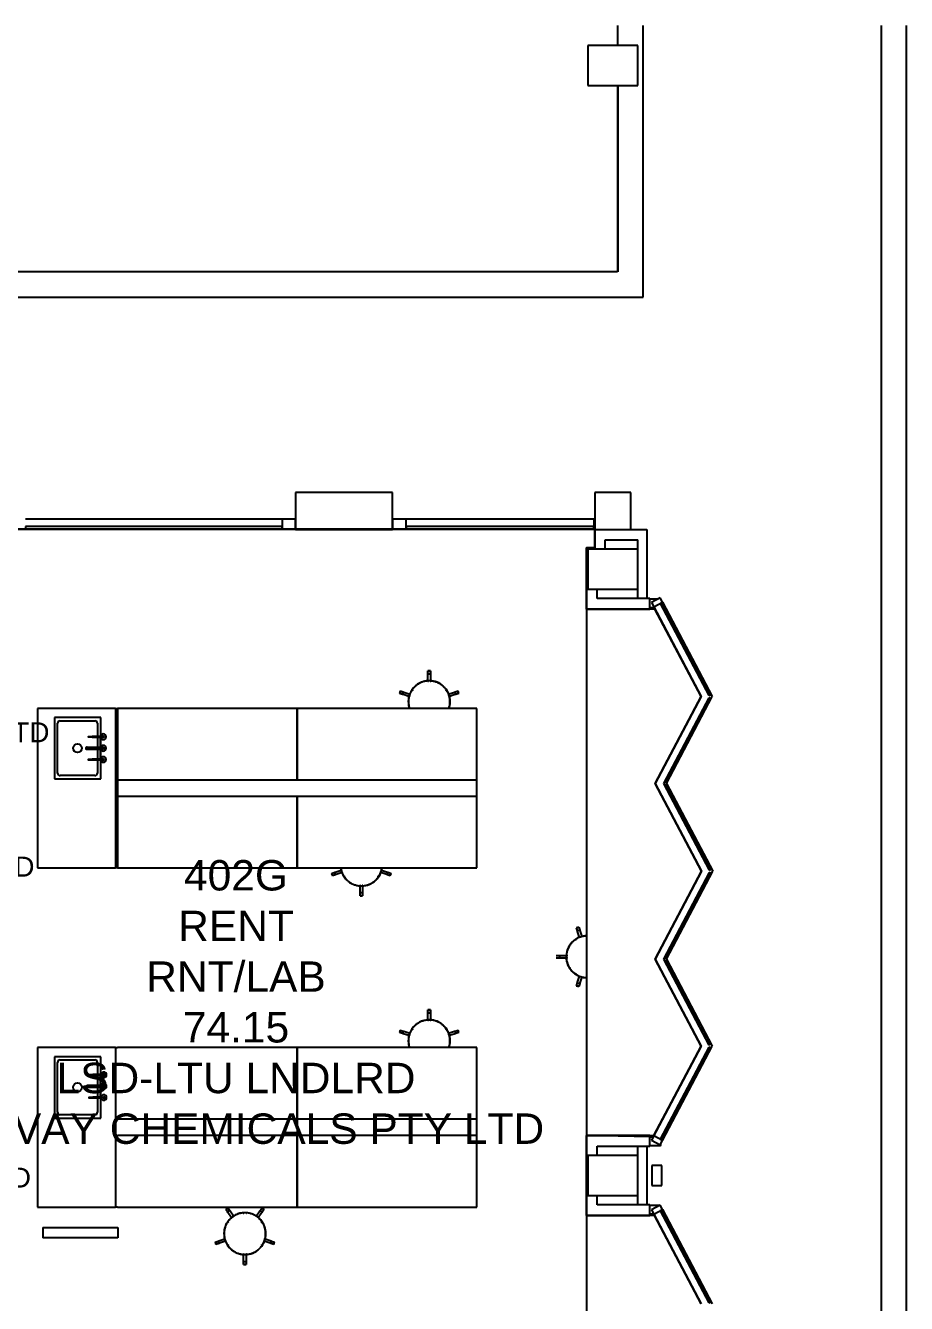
# Model space of a CAD drawing. Extents: x 14785 to 50894, y -3296 to 56414.
# Drawn here: x 41758 to 50584, y 43601 to 56414 of the extents above; entities that cross this region are included whole.
import ezdxf

# ---------------------------------------------------------------- set-up
doc = ezdxf.new("R2010")
doc.units = 0
doc.header["$MEASUREMENT"] = 0
for name, color, linetype in [('A-Column__Concrete', 7, 'CONTINUOUS'), ('A-Furniture', 252, 'CONTINUOUS'), ('A-Wall__Brick', 7, 'CONTINUOUS'), ('A-Wall__Stud', 252, 'CONTINUOUS'), ('A-Window', 7, 'CONTINUOUS'), ('GROS$', 7, 'CONTINUOUS'), ('H-Fixtures__Sink', 252, 'CONTINUOUS'), ('RM$', 7, 'CONTINUOUS'), ('RM$TXT', 4, 'CONTINUOUS'), ('SU$', 12, 'CONTINUOUS')]:
    doc.layers.add(name, color=color, linetype=linetype)
doc.styles.add('Arial', font='arial.ttf')

msp = doc.modelspace()

# ---------------------------------------------------------------- linework, layer by layer
at = {"layer": 'A-Column__Concrete'}
for p, q in [((47392, 56214), (47392, 55814)), ((47892, 56214), (47392, 56214)), ((47892, 55814), (47892, 56214)), ((47392, 55814), (47892, 55814)), ((45436, 51731), (44463, 51731)), ((44463, 51731), (44463, 51361)), ((45436, 51361), (45436, 51731)), ((47823, 51731), (47462, 51731)), ((47462, 51731), (47462, 51361)), ((47823, 51361), (47823, 51731)), ((44463, 51361), (45436, 51361)), ((47462, 51361), (47823, 51361)), ((47392, 51164), (47392, 50764)), ((47892, 51164), (47392, 51164)), ((47892, 50764), (47892, 51164)), ((47392, 50764), (47892, 50764)), ((47392, 45084), (47392, 44684)), ((47892, 45084), (47392, 45084)), ((47892, 44684), (47892, 45084)), ((48132, 44984), (48032, 44984)), ((48032, 44984), (48032, 44784)), ((48132, 44784), (48132, 44984)), ((48032, 44784), (48132, 44784)), ((47392, 44684), (47892, 44684))]:
    msp.add_line(p, q, dxfattribs=at)
at = {"layer": 'A-Furniture'}
for p, q in [((47379, 50564), (47379, 45284)), ((45815, 49944), (45790, 49944)), ((45790, 49911), (45790, 49944)), ((45815, 49944), (45790, 49944)), ((45815, 49939), (45790, 49939)), ((45815, 49912), (45790, 49912)), ((45790, 49906), (45790, 49912)), ((45815, 49912), (45790, 49912)), ((45790, 49843), (45790, 49906)), ((45815, 49944), (45815, 49911)), ((45815, 49912), (45815, 49906)), ((45815, 49906), (45815, 49843)), ((45512, 49742), (45504, 49718)), ((45512, 49742), (45504, 49718)), ((45536, 49708), (45504, 49718)), ((45517, 49741), (45509, 49717)), ((45512, 49742), (45543, 49732)), ((45543, 49732), (45535, 49708)), ((45543, 49732), (45535, 49708)), ((45543, 49732), (45549, 49730)), ((45549, 49730), (45609, 49711)), ((45996, 49711), (46057, 49730)), ((46057, 49730), (46063, 49732)), ((46062, 49732), (46093, 49742)), ((46070, 49708), (46063, 49732)), ((46070, 49708), (46063, 49732)), ((46101, 49718), (46070, 49708)), ((46096, 49717), (46088, 49741)), ((46101, 49718), (46093, 49742)), ((46101, 49718), (46093, 49742)), ((45541, 49706), (45535, 49708)), ((45600, 49687), (45541, 49706)), ((46064, 49706), (46005, 49687)), ((46070, 49708), (46064, 49706)), ((41879, 49568), (41879, 47968)), ((42659, 49568), (41879, 49568)), ((42659, 49568), (42679, 49568)), ((42659, 49568), (42659, 47968)), ((42679, 49568), (42679, 47968)), ((44479, 49568), (42679, 49568)), ((44479, 48848), (44479, 49568)), ((44479, 49568), (44479, 48848)), ((46279, 49568), (44479, 49568)), ((46279, 48848), (46279, 49568)), ((42809, 48848), (42679, 48848)), ((46279, 48848), (42679, 48848)), ((46279, 48848), (46149, 48848)), ((46279, 48688), (46279, 48848)), ((46279, 48688), (46279, 48848)), ((42679, 48688), (42809, 48688)), ((42679, 48688), (46279, 48688)), ((44479, 47968), (44479, 48688)), ((44479, 48688), (44479, 47968)), ((46149, 48688), (46279, 48688)), ((46279, 47968), (46279, 48688)), ((41879, 47968), (42659, 47968)), ((42679, 47968), (42659, 47968)), ((42679, 47968), (44479, 47968)), ((44479, 47968), (46279, 47968)), ((44825, 47913), (44856, 47924)), ((44855, 47923), (44861, 47925)), ((44855, 47923), (44863, 47899)), ((44855, 47923), (44863, 47899)), ((44861, 47925), (44921, 47945)), ((45325, 47945), (45385, 47925)), ((45383, 47899), (45391, 47923)), ((45383, 47899), (45391, 47923)), ((45385, 47925), (45391, 47923)), ((45390, 47924), (45421, 47913)), ((44825, 47913), (44833, 47889)), ((44825, 47913), (44833, 47889)), ((44829, 47915), (44837, 47891)), ((44864, 47899), (44833, 47889)), ((44869, 47901), (44863, 47899)), ((44929, 47921), (44869, 47901)), ((45377, 47901), (45317, 47921)), ((45383, 47899), (45377, 47901)), ((45413, 47889), (45382, 47899)), ((45409, 47891), (45417, 47915)), ((45413, 47889), (45421, 47913)), ((45413, 47889), (45421, 47913)), ((45110, 47726), (45110, 47789)), ((45110, 47720), (45110, 47726)), ((45110, 47720), (45136, 47720)), ((45110, 47720), (45136, 47720)), ((45110, 47688), (45110, 47720)), ((45110, 47692), (45136, 47692)), ((45110, 47688), (45136, 47688)), ((45110, 47688), (45136, 47688)), ((45136, 47789), (45136, 47726)), ((45136, 47726), (45136, 47720)), ((45136, 47720), (45136, 47688)), ((47302, 47375), (47277, 47367)), ((47302, 47375), (47277, 47367)), ((47288, 47336), (47277, 47367)), ((47303, 47371), (47279, 47363)), ((47311, 47345), (47287, 47337)), ((47311, 47345), (47287, 47337)), ((47289, 47331), (47287, 47337)), ((47309, 47271), (47289, 47331)), ((47302, 47375), (47312, 47344)), ((47311, 47345), (47313, 47339)), ((47313, 47339), (47333, 47279)), ((47076, 47090), (47109, 47090)), ((47109, 47064), (47076, 47064)), ((47108, 47090), (47108, 47064)), ((47108, 47090), (47114, 47090)), ((47108, 47090), (47108, 47064)), ((47114, 47064), (47108, 47064)), ((47114, 47090), (47177, 47090)), ((47177, 47064), (47114, 47064)), ((47277, 46786), (47288, 46818)), ((47277, 46786), (47302, 46779)), ((47277, 46786), (47302, 46779)), ((47279, 46791), (47303, 46783)), ((47287, 46817), (47289, 46823)), ((47287, 46817), (47311, 46809)), ((47287, 46817), (47311, 46809)), ((47289, 46823), (47309, 46883)), ((47312, 46810), (47302, 46779)), ((47313, 46815), (47311, 46809)), ((47333, 46875), (47313, 46815)), ((45815, 46544), (45790, 46544)), ((45790, 46511), (45790, 46544)), ((45815, 46544), (45790, 46544)), ((45815, 46539), (45790, 46539)), ((45815, 46512), (45790, 46512)), ((45790, 46506), (45790, 46512)), ((45815, 46512), (45790, 46512)), ((45815, 46544), (45815, 46511)), ((45815, 46512), (45815, 46506)), ((45790, 46443), (45790, 46506)), ((45815, 46506), (45815, 46443)), ((45512, 46342), (45504, 46318)), ((45512, 46342), (45504, 46318)), ((45536, 46308), (45504, 46318)), ((45517, 46341), (45509, 46317)), ((45512, 46342), (45543, 46332)), ((45543, 46332), (45535, 46308)), ((45543, 46332), (45535, 46308)), ((45541, 46306), (45535, 46308)), ((45600, 46287), (45541, 46306)), ((45543, 46332), (45549, 46330)), ((45549, 46330), (45609, 46311)), ((45996, 46311), (46057, 46330)), ((46064, 46306), (46005, 46287)), ((46057, 46330), (46063, 46332)), ((46062, 46332), (46093, 46342)), ((46070, 46308), (46063, 46332)), ((46070, 46308), (46063, 46332)), ((46070, 46308), (46064, 46306)), ((46101, 46318), (46070, 46308)), ((46096, 46317), (46088, 46341)), ((46101, 46318), (46093, 46342)), ((46101, 46318), (46093, 46342)), ((41879, 46168), (41879, 44568)), ((42659, 46168), (41879, 46168)), ((42659, 46168), (42679, 46168)), ((42659, 46168), (42659, 44568)), ((44479, 46168), (42679, 46168)), ((44479, 45448), (44479, 46168)), ((44479, 46168), (44479, 44884)), ((46279, 46168), (44479, 46168)), ((44479, 45448), (44479, 46168)), ((44479, 46168), (44479, 45448)), ((46279, 44884), (46279, 46168)), ((46279, 45448), (42679, 45448)), ((42679, 45288), (46279, 45288)), ((44479, 44568), (44479, 45288)), ((44479, 45288), (44479, 44568)), ((44479, 44568), (44479, 45288)), ((44479, 45288), (44479, 44568)), ((46279, 44568), (46279, 45288)), ((41879, 44568), (42659, 44568)), ((42679, 44568), (42659, 44568)), ((42679, 44568), (44479, 44568)), ((43784, 44559), (43764, 44544)), ((43784, 44559), (43764, 44544)), ((43781, 44519), (43764, 44544)), ((43787, 44555), (43767, 44540)), ((43803, 44533), (43783, 44518)), ((43803, 44533), (43783, 44518)), ((43786, 44513), (43783, 44518)), ((43784, 44559), (43802, 44534)), ((43823, 44461), (43786, 44513)), ((43803, 44533), (43807, 44528)), ((43807, 44528), (43844, 44477)), ((44068, 44477), (44105, 44528)), ((44126, 44513), (44088, 44461)), ((44105, 44528), (44109, 44533)), ((44129, 44518), (44109, 44533)), ((44129, 44518), (44109, 44533)), ((44110, 44534), (44128, 44559)), ((44145, 44540), (44125, 44555)), ((44129, 44518), (44126, 44513)), ((44148, 44544), (44128, 44559)), ((44148, 44544), (44128, 44559)), ((44148, 44544), (44130, 44519)), ((44479, 44568), (46279, 44568)), ((47379, 44484), (47379, 39713)), ((43658, 44217), (43689, 44227)), ((43658, 44217), (43666, 44193)), ((43658, 44217), (43666, 44193)), ((43662, 44219), (43670, 44195)), ((43688, 44227), (43694, 44229)), ((43688, 44227), (43696, 44203)), ((43688, 44227), (43696, 44203)), ((43694, 44229), (43754, 44248)), ((43762, 44224), (43702, 44205)), ((44210, 44205), (44150, 44224)), ((44158, 44248), (44218, 44229)), ((44216, 44203), (44224, 44227)), ((44216, 44203), (44224, 44227)), ((44218, 44229), (44224, 44227)), ((44223, 44227), (44254, 44217)), ((44242, 44195), (44250, 44219)), ((44246, 44193), (44254, 44217)), ((44246, 44193), (44254, 44217)), ((43697, 44203), (43666, 44193)), ((43702, 44205), (43696, 44203)), ((43943, 44030), (43943, 44093)), ((43969, 44093), (43969, 44030)), ((44216, 44203), (44210, 44205)), ((44246, 44193), (44215, 44203)), ((43943, 44023), (43943, 44030)), ((43943, 43991), (43943, 44024)), ((43943, 44023), (43969, 44023)), ((43943, 44023), (43969, 44023)), ((43943, 43996), (43969, 43996)), ((43943, 43991), (43969, 43991)), ((43943, 43991), (43969, 43991)), ((43969, 44030), (43969, 44023)), ((43969, 44024), (43969, 43991))]:
    msp.add_line(p, q, dxfattribs=at)
at = {"layer": 'A-Furniture', "flags": 128}
for points in [[(46011, 49635), (46011, 49643), (46010, 49651), (46010, 49659), (46008, 49668), (46007, 49676), (46005, 49684), (46003, 49692), (46001, 49700), (45998, 49708), (45995, 49716), (45991, 49723), (45988, 49731), (45984, 49738), (45979, 49745), (45975, 49752), (45970, 49759), (45965, 49766), (45959, 49772), (45954, 49778), (45948, 49784), (45942, 49790), (45935, 49795), (45929, 49800), (45922, 49805), (45915, 49810), (45908, 49814), (45901, 49818), (45893, 49822), (45886, 49826), (45878, 49829), (45870, 49832), (45862, 49834), (45854, 49837), (45846, 49838), (45838, 49840), (45830, 49841), (45822, 49842), (45813, 49843), (45805, 49843), (45797, 49843), (45788, 49843), (45780, 49842), (45772, 49841), (45763, 49839), (45755, 49838), (45747, 49836), (45739, 49833), (45731, 49830), (45723, 49827), (45716, 49824), (45708, 49821), (45701, 49817), (45694, 49812), (45687, 49808), (45680, 49803), (45673, 49798), (45667, 49793), (45661, 49787), (45655, 49781), (45649, 49775), (45643, 49769), (45638, 49763), (45633, 49756), (45628, 49749), (45624, 49742), (45620, 49735), (45616, 49727), (45612, 49720), (45609, 49712), (45606, 49704), (45604, 49696), (45601, 49688), (45599, 49680), (45598, 49672), (45596, 49664), (45595, 49656), (45595, 49647), (45594, 49639), (45594, 49635)], [(45594, 49635), (45594, 49626), (45595, 49618), (45596, 49610), (45597, 49601), (45598, 49593), (45600, 49585), (45602, 49577), (45605, 49569)], [(46000, 49568), (46002, 49573), (46004, 49581), (46006, 49589), (46008, 49597), (46009, 49605), (46010, 49613), (46011, 49622), (46011, 49630), (46011, 49635)], [(44917, 47968), (44917, 47964), (44919, 47956), (44920, 47947), (44923, 47939), (44925, 47931), (44928, 47924), (44931, 47916), (44934, 47908), (44938, 47901), (44942, 47893), (44946, 47886), (44951, 47879), (44956, 47873), (44961, 47866), (44966, 47860), (44972, 47853), (44978, 47847), (44984, 47842), (44990, 47836), (44997, 47831), (45003, 47826), (45010, 47822), (45017, 47817), (45025, 47813), (45032, 47809), (45040, 47806), (45047, 47803), (45055, 47800), (45063, 47797), (45071, 47795), (45079, 47793), (45087, 47792), (45096, 47790), (45104, 47789), (45112, 47789), (45121, 47789), (45129, 47789), (45137, 47789), (45146, 47790), (45154, 47791), (45162, 47792), (45170, 47794), (45178, 47796), (45186, 47798), (45194, 47801), (45202, 47804), (45210, 47807), (45217, 47811), (45225, 47815), (45232, 47819), (45239, 47824), (45246, 47828), (45252, 47833), (45259, 47839), (45265, 47844), (45271, 47850), (45277, 47856), (45282, 47862), (45287, 47869), (45292, 47876), (45297, 47882), (45302, 47890), (45306, 47897), (45310, 47904), (45313, 47912), (45316, 47919), (45319, 47927), (45322, 47935), (45324, 47943), (45326, 47951), (45328, 47959), (45329, 47968)], [(47377, 47285), (47369, 47285), (47360, 47284), (47352, 47283), (47344, 47281), (47336, 47279), (47328, 47277), (47320, 47275), (47312, 47272), (47304, 47269), (47296, 47266), (47289, 47262), (47282, 47258), (47274, 47254), (47267, 47249), (47261, 47244), (47254, 47239), (47248, 47234), (47242, 47228), (47236, 47222), (47230, 47216), (47225, 47210), (47219, 47203), (47214, 47196), (47210, 47190), (47205, 47182), (47201, 47175), (47198, 47168), (47194, 47160), (47191, 47152), (47188, 47145), (47185, 47137), (47183, 47129), (47181, 47121), (47180, 47112), (47178, 47104), (47178, 47096), (47177, 47087), (47177, 47079), (47177, 47071), (47177, 47062), (47178, 47054), (47179, 47046), (47180, 47038), (47182, 47030), (47184, 47021), (47187, 47013), (47189, 47006), (47192, 46998), (47196, 46990), (47199, 46983), (47203, 46975), (47207, 46968), (47212, 46961), (47217, 46954), (47222, 46948), (47227, 46941), (47233, 46935), (47238, 46929), (47244, 46923), (47251, 46918), (47257, 46912), (47264, 46907), (47271, 46903), (47278, 46898), (47285, 46894), (47292, 46890), (47300, 46887), (47308, 46883), (47315, 46880), (47323, 46878), (47331, 46875), (47339, 46873), (47348, 46872), (47356, 46870), (47364, 46869), (47372, 46869), (47379, 46868)], [(46011, 46235), (46011, 46243), (46010, 46251), (46010, 46259), (46008, 46268), (46007, 46276), (46005, 46284), (46003, 46292), (46001, 46300), (45998, 46308), (45995, 46316), (45991, 46323), (45988, 46331), (45984, 46338), (45979, 46345), (45975, 46352), (45970, 46359), (45965, 46366), (45959, 46372), (45954, 46378), (45948, 46384), (45942, 46390), (45935, 46395), (45929, 46400), (45922, 46405), (45915, 46410), (45908, 46414), (45901, 46418), (45893, 46422), (45886, 46426), (45878, 46429), (45870, 46432), (45862, 46434), (45854, 46437), (45846, 46438), (45838, 46440), (45830, 46441), (45822, 46442), (45813, 46443), (45805, 46443), (45797, 46443), (45788, 46443), (45780, 46442), (45772, 46441), (45763, 46439), (45755, 46438), (45747, 46436), (45739, 46433), (45731, 46430), (45723, 46427), (45716, 46424), (45708, 46421), (45701, 46417), (45694, 46412), (45687, 46408), (45680, 46403), (45673, 46398), (45667, 46393), (45661, 46387), (45655, 46381), (45649, 46375), (45643, 46369), (45638, 46363), (45633, 46356), (45628, 46349), (45624, 46342), (45620, 46335), (45616, 46327), (45612, 46320), (45609, 46312), (45606, 46304), (45604, 46296), (45601, 46288), (45599, 46280), (45598, 46272), (45596, 46264), (45595, 46256), (45595, 46247), (45594, 46239), (45594, 46235)], [(45594, 46235), (45594, 46226), (45595, 46218), (45596, 46210), (45597, 46201), (45598, 46193), (45600, 46185), (45602, 46177), (45605, 46169)], [(46000, 46168), (46002, 46173), (46004, 46181), (46006, 46189), (46008, 46197), (46009, 46205), (46010, 46213), (46011, 46222), (46011, 46230), (46011, 46235)], [(44164, 44301), (44164, 44309), (44164, 44317), (44163, 44326), (44162, 44334), (44160, 44342), (44158, 44350), (44156, 44358), (44154, 44366), (44151, 44374), (44148, 44382), (44145, 44390), (44141, 44397), (44137, 44404), (44133, 44412), (44128, 44419), (44123, 44425), (44118, 44432), (44113, 44438), (44107, 44444), (44101, 44450), (44095, 44456), (44089, 44462), (44082, 44467), (44075, 44472), (44069, 44476), (44061, 44481), (44054, 44485), (44047, 44489), (44039, 44492), (44031, 44495), (44024, 44498), (44016, 44501), (44008, 44503), (44000, 44505), (43991, 44506), (43983, 44508), (43975, 44508), (43966, 44509), (43958, 44509), (43950, 44509), (43941, 44509), (43933, 44508), (43925, 44507), (43917, 44506), (43909, 44504), (43900, 44502), (43892, 44499), (43885, 44497), (43877, 44494), (43869, 44490), (43862, 44487), (43854, 44483), (43847, 44479), (43840, 44474), (43833, 44469), (43827, 44464), (43820, 44459), (43814, 44454), (43808, 44448), (43802, 44442), (43797, 44435), (43791, 44429), (43786, 44422), (43782, 44415), (43777, 44408), (43773, 44401), (43769, 44394), (43766, 44386), (43762, 44378), (43759, 44371), (43757, 44363), (43754, 44355), (43752, 44347), (43751, 44338), (43749, 44330), (43748, 44322), (43748, 44314), (43747, 44305), (43747, 44301)], [(43747, 44301), (43748, 44292), (43748, 44284), (43749, 44276), (43750, 44268), (43752, 44259), (43753, 44251), (43756, 44243), (43758, 44235), (43761, 44227), (43764, 44220), (43767, 44212), (43771, 44205), (43775, 44197), (43779, 44190), (43784, 44183), (43789, 44176), (43794, 44170), (43799, 44163), (43805, 44157), (43811, 44151), (43817, 44146), (43823, 44140), (43830, 44135), (43836, 44130), (43843, 44125), (43850, 44121), (43858, 44117), (43865, 44113), (43873, 44110), (43880, 44106), (43888, 44104), (43896, 44101), (43904, 44099), (43912, 44097), (43920, 44095), (43929, 44094), (43937, 44093), (43945, 44093), (43954, 44092), (43962, 44092), (43970, 44093), (43979, 44094), (43987, 44095), (43995, 44096), (44003, 44098), (44011, 44100), (44019, 44102), (44027, 44105), (44035, 44108), (44043, 44111), (44050, 44115), (44058, 44119), (44065, 44123), (44072, 44127), (44079, 44132), (44085, 44137), (44092, 44143), (44098, 44148), (44104, 44154), (44110, 44160), (44115, 44166), (44120, 44173), (44125, 44179), (44130, 44186), (44135, 44193), (44139, 44201), (44143, 44208), (44146, 44216), (44149, 44223), (44152, 44231), (44155, 44239), (44157, 44247), (44159, 44255), (44161, 44263), (44162, 44271), (44163, 44280), (44164, 44288), (44164, 44296), (44164, 44301)]]:
    msp.add_lwpolyline(points, dxfattribs=at)
at = {"layer": 'A-Furniture'}
for centre, radius, start, end in [((45803, 49635), 210, 63.203, 102.9894), ((45803, 49635), 210, 132.4731, 158.274), ((45803, 49635), 203, 145.2239, 147.3661), ((45803, 49635), 210, 104.7423, 130.6278), ((45803, 49635), 203, 92.3911, 94.3366), ((45803, 49635), 203, 85.6634, 87.6089), ((45803, 49635), 210, 21.7288, 61.4265), ((45803, 49635), 203, 32.6339, 34.7761), ((45803, 49635), 210, 160.5426, 180), ((45803, 49635), 210, 180, 198.761), ((45803, 49635), 210, 0, 19.4574), ((45803, 49635), 210, 341.239, 0), ((45123, 47997), 210, 188.0854, 199.4574), ((45123, 47997), 210, 340.5426, 351.9146), ((45123, 47997), 210, 201.726, 227.5269), ((45123, 47997), 203, 212.6339, 214.7761), ((45123, 47997), 210, 229.3722, 255.2577), ((45123, 47997), 210, 257.0106, 296.797), ((45123, 47997), 203, 265.6634, 267.6089), ((45123, 47997), 203, 272.3911, 274.3366), ((45123, 47997), 210, 298.5735, 338.2712), ((45123, 47997), 203, 325.2239, 327.3661), ((47385, 47077), 210, 91.6801, 109.4574), ((47385, 47077), 210, 139.3722, 165.2577), ((47385, 47077), 210, 111.726, 137.5269), ((47385, 47077), 203, 122.6339, 124.7761), ((47385, 47077), 210, 167.0106, 206.797), ((47385, 47077), 203, 175.6634, 177.6089), ((47385, 47077), 203, 182.3911, 184.3366), ((47385, 47077), 210, 208.5735, 248.2712), ((47385, 47077), 203, 235.2239, 237.3661), ((47385, 47077), 210, 250.5426, 268.3199), ((45803, 46235), 210, 132.4731, 158.274), ((45803, 46235), 210, 104.7423, 130.6278), ((45803, 46235), 210, 63.203, 102.9894), ((45803, 46235), 203, 92.3911, 94.3366), ((45803, 46235), 203, 85.6634, 87.6089), ((45803, 46235), 210, 21.7288, 61.4265), ((45803, 46235), 210, 160.5426, 180), ((45803, 46235), 203, 145.2239, 147.3661), ((45803, 46235), 203, 32.6339, 34.7761), ((45803, 46235), 210, 0, 19.4574), ((45803, 46235), 210, 180, 198.761), ((45803, 46235), 210, 341.239, 0), ((43956, 44301), 210, 118.7937, 145.2388), ((43956, 44301), 210, 103.984, 116.4899), ((43956, 44301), 210, 77.2789, 103.6997), ((43956, 44301), 203, 93.4599, 94.9304), ((43956, 44301), 203, 85.0696, 86.5401), ((43956, 44301), 210, 62.4511, 74.3544), ((43956, 44301), 210, 49.6036, 62.1811), ((43956, 44301), 210, 160.6396, 180), ((43956, 44301), 210, 145.5008, 157.4678), ((43956, 44301), 203, 143.8172, 146.9017), ((43956, 44301), 210, 34.7387, 47.3435), ((43956, 44301), 203, 33.0983, 36.1828), ((43956, 44301), 210, 22.5322, 34.5217), ((43956, 44301), 210, 0, 19.3604), ((43956, 44301), 210, 180, 199.4574), ((43956, 44301), 210, 201.726, 227.4142), ((43956, 44301), 210, 298.5735, 338.2712), ((43956, 44301), 210, 340.5426, 0), ((43956, 44301), 203, 212.6339, 214.7761), ((43956, 44301), 210, 229.3722, 255.2577), ((43956, 44301), 210, 257.0106, 296.797), ((43956, 44301), 203, 265.6634, 267.6089), ((43956, 44301), 203, 272.3911, 274.3366), ((43956, 44301), 203, 325.2239, 327.3661)]:
    msp.add_arc(centre, radius, start, end, dxfattribs=at)
at = {"layer": 'A-Wall__Brick'}
for p, q in [((47462, 51364), (47462, 51177)), ((47567, 51259), (47892, 51259)), ((47567, 51164), (47567, 51259)), ((47823, 51361), (47982, 51361)), ((47892, 51164), (47892, 51259)), ((47982, 51361), (47982, 50670)), ((47379, 51177), (47379, 50564)), ((47462, 51177), (47379, 51177)), ((47484, 50669), (47484, 50764)), ((47892, 50670), (47892, 50764)), ((48012, 50669), (47484, 50669)), ((48012, 50564), (48012, 50669)), ((47379, 50564), (48012, 50564)), ((47379, 45284), (47379, 44484)), ((48012, 45284), (47379, 45284)), ((48012, 45179), (48012, 45284)), ((47484, 45084), (47484, 45179)), ((47484, 45179), (48012, 45179)), ((47892, 45084), (47892, 45179)), ((47982, 45179), (47982, 44589)), ((47484, 44589), (47484, 44684)), ((47892, 44589), (47892, 44684)), ((47379, 44484), (48012, 44484)), ((48012, 44589), (47484, 44589)), ((48012, 44484), (48012, 44589)), ((41932, 44363), (42682, 44363)), ((41932, 44363), (41932, 44258)), ((42682, 44363), (42682, 44258)), ((42682, 44258), (41932, 44258))]:
    msp.add_line(p, q, dxfattribs=at)
at = {"layer": 'A-Wall__Stud'}
for p, q in [((47691, 56414), (47691, 56214)), ((47945, 53692), (47945, 56414)), ((50332, 56414), (50332, -518)), ((50584, -518), (50584, 56414)), ((47691, 55814), (47691, 53944)), ((47692, 55814), (47692, 53944)), ((47691, 53944), (21842, 53944)), ((22095, 53692), (47945, 53692))]:
    msp.add_line(p, q, dxfattribs=at)
at = {"layer": 'A-Window'}
for p, q in [((44328, 51464), (41758, 51464)), ((44328, 51391), (41758, 51391)), ((41758, 51391), (41758, 51367)), ((44463, 51464), (44328, 51464)), ((44328, 51464), (44328, 51364)), ((44328, 51367), (44328, 51391)), ((44463, 51364), (44463, 51464)), ((45571, 51464), (45436, 51464)), ((45436, 51464), (45436, 51364)), ((45571, 51364), (45571, 51464)), ((47462, 51464), (45571, 51464)), ((47452, 51391), (45571, 51391)), ((45571, 51391), (45571, 51367)), ((47452, 51367), (47452, 51391)), ((41758, 51367), (44328, 51367)), ((44328, 51364), (41758, 51364)), ((44328, 51364), (44463, 51364)), ((45436, 51364), (45571, 51364)), ((45571, 51367), (47452, 51367)), ((47462, 51364), (45571, 51364)), ((48012, 50667), (48100, 50667)), ((48138, 50631), (48117, 50620)), ((48117, 50620), (48603, 49696)), ((48624, 49708), (48138, 50631)), ((48141, 50632), (48639, 49686)), ((48057, 50577), (48012, 50577)), ((48053, 50586), (48064, 50564)), ((48053, 50586), (48526, 49686)), ((48067, 48814), (48526, 49686)), ((48603, 49675), (48150, 48814)), ((48177, 48814), (48624, 49664)), ((48180, 48814), (48639, 49686)), ((48603, 49696), (48624, 49708)), ((48624, 49664), (48603, 49675)), ((48067, 48814), (48530, 47934)), ((48150, 48814), (48607, 47945)), ((48628, 47956), (48177, 48814)), ((48180, 48814), (48643, 47934)), ((48067, 47054), (48530, 47934)), ((48607, 47923), (48149, 47054)), ((48180, 47054), (48643, 47934)), ((48607, 47945), (48628, 47956)), ((48628, 47912), (48607, 47923)), ((48177, 47054), (48628, 47912)), ((48067, 47054), (48526, 46182)), ((48149, 47054), (48603, 46192)), ((48624, 46204), (48177, 47054)), ((48180, 47054), (48639, 46182)), ((48053, 45282), (48526, 46182)), ((48603, 46171), (48117, 45248)), ((48138, 45237), (48624, 46160)), ((48141, 45236), (48639, 46182)), ((48603, 46192), (48624, 46204)), ((48624, 46160), (48603, 46171)), ((48012, 45271), (48047, 45271)), ((48117, 45248), (48138, 45237)), ((48117, 45181), (48012, 45181)), ((48117, 45181), (48127, 45199)), ((48012, 44587), (48117, 44587)), ((48052, 44497), (48012, 44497)), ((48053, 44496), (48526, 43596)), ((48138, 44541), (48117, 44530)), ((48117, 44530), (48603, 43606)), ((48624, 43618), (48138, 44541)), ((48141, 44542), (48639, 43596)), ((48603, 43606), (48624, 43618))]:
    msp.add_line(p, q, dxfattribs=at)
at = {"layer": 'A-Window', "extrusion": (0, 0, -1)}
for p, q in [((47452, 51464), (47452, 51364)), ((48118, 50676), (48029, 50630)), ((48029, 50630), (48053, 50586)), ((48053, 50586), (48141, 50632)), ((48141, 50632), (48118, 50676)), ((48053, 45282), (48029, 45238)), ((48029, 45238), (48118, 45191)), ((48141, 45236), (48053, 45282)), ((48118, 45191), (48141, 45236)), ((48118, 44586), (48029, 44540)), ((48029, 44540), (48053, 44496)), ((48053, 44496), (48141, 44542)), ((48141, 44542), (48118, 44586))]:
    msp.add_line(p, q, dxfattribs=at)
at = {"layer": 'GROS$', "flags": 128}
msp.add_lwpolyline([(48526, 43596), (48059, 44484), (47379, 44484), (47379, 45284), (48053, 45284), (48526, 46182), (48067, 47054), (48530, 47934), (48067, 48814), (48526, 49686), (48064, 50564), (47379, 50564), (47379, 51177), (47462, 51177), (47462, 51364), (33062, 51364), (33062, 50564), (32599, 50564)], dxfattribs=at)
at = {"layer": 'H-Fixtures__Sink'}
for p, q in [((42512, 49475), (42047, 49475)), ((42047, 49475), (42047, 48860)), ((42512, 49284), (42512, 49475)), ((42079, 48918), (42079, 49418)), ((42104, 49443), (42454, 49443)), ((42479, 49418), (42479, 49176)), ((42427, 49285), (42386, 49283)), ((42386, 49283), (42386, 49281)), ((42386, 49281), (42427, 49279)), ((42389, 49281), (42389, 49283)), ((42428, 49285), (42426, 49285)), ((42428, 49285), (42426, 49285)), ((42426, 49279), (42428, 49279)), ((42426, 49279), (42428, 49279)), ((42430, 49285), (42428, 49285)), ((42430, 49285), (42428, 49285)), ((42428, 49279), (42430, 49279)), ((42428, 49279), (42430, 49279)), ((42429, 49283), (42429, 49281)), ((42518, 49285), (42430, 49285)), ((42430, 49279), (42518, 49279)), ((42506, 49280), (42506, 49177)), ((42512, 49177), (42512, 49280)), ((42479, 49159), (42479, 48918)), ((42506, 49158), (42506, 49056)), ((42512, 49056), (42512, 49158)), ((42427, 49057), (42386, 49055)), ((42386, 49055), (42386, 49053)), ((42386, 49053), (42427, 49051)), ((42389, 49053), (42389, 49055)), ((42428, 49057), (42426, 49057)), ((42428, 49057), (42426, 49057)), ((42426, 49051), (42428, 49051)), ((42426, 49051), (42428, 49051)), ((42430, 49057), (42428, 49057)), ((42430, 49057), (42428, 49057)), ((42428, 49051), (42430, 49051)), ((42428, 49051), (42430, 49051)), ((42429, 49056), (42429, 49053)), ((42515, 49057), (42430, 49057)), ((42430, 49051), (42515, 49051)), ((42512, 48860), (42512, 49052)), ((42047, 48860), (42512, 48860)), ((42454, 48893), (42104, 48893)), ((42512, 46075), (42047, 46075)), ((42047, 46075), (42047, 45460)), ((42079, 45518), (42079, 46018)), ((42104, 46043), (42454, 46043)), ((42479, 46018), (42479, 45787)), ((42512, 45894), (42512, 46075)), ((42432, 45896), (42392, 45894)), ((42392, 45894), (42392, 45891)), ((42392, 45891), (42432, 45889)), ((42394, 45891), (42394, 45894)), ((42433, 45895), (42432, 45895)), ((42433, 45895), (42432, 45895)), ((42432, 45889), (42433, 45889)), ((42432, 45889), (42433, 45889)), ((42435, 45895), (42433, 45895)), ((42435, 45895), (42433, 45895)), ((42433, 45889), (42435, 45889)), ((42433, 45889), (42435, 45889)), ((42434, 45894), (42434, 45891)), ((42523, 45895), (42435, 45895)), ((42435, 45889), (42523, 45889)), ((42506, 45890), (42506, 45788)), ((42512, 45787), (42512, 45890)), ((42479, 45770), (42479, 45518)), ((42506, 45769), (42506, 45667)), ((42512, 45667), (42512, 45769)), ((42432, 45668), (42392, 45666)), ((42392, 45666), (42392, 45663)), ((42392, 45663), (42432, 45662)), ((42394, 45663), (42394, 45666)), ((42433, 45668), (42432, 45668)), ((42433, 45668), (42432, 45668)), ((42432, 45662), (42433, 45662)), ((42432, 45662), (42433, 45662)), ((42435, 45668), (42433, 45668)), ((42435, 45668), (42433, 45668)), ((42433, 45662), (42435, 45662)), ((42433, 45662), (42435, 45662)), ((42434, 45666), (42434, 45663)), ((42523, 45668), (42435, 45668)), ((42435, 45662), (42523, 45662)), ((42512, 45460), (42512, 45663)), ((42454, 45493), (42104, 45493)), ((42047, 45460), (42512, 45460))]:
    msp.add_line(p, q, dxfattribs=at)
at = {"layer": 'H-Fixtures__Sink', "flags": 128}
for points in [[(42537, 49177), (42537, 49177), (42536, 49177), (42536, 49177), (42536, 49177), (42535, 49177), (42534, 49177), (42533, 49177), (42532, 49177), (42531, 49177), (42530, 49177), (42529, 49177), (42527, 49177), (42526, 49177), (42524, 49177), (42522, 49177), (42520, 49177), (42518, 49177), (42516, 49177), (42514, 49177), (42512, 49177), (42509, 49177), (42507, 49177), (42504, 49177), (42501, 49177), (42499, 49177), (42496, 49177), (42493, 49177), (42490, 49177), (42487, 49177), (42484, 49177), (42481, 49177), (42478, 49177), (42475, 49177), (42471, 49177), (42468, 49177), (42465, 49177), (42462, 49177), (42458, 49177), (42455, 49177), (42452, 49177), (42448, 49177), (42445, 49177), (42442, 49177), (42439, 49177), (42435, 49177), (42432, 49177), (42429, 49177), (42426, 49177), (42423, 49177), (42420, 49177), (42417, 49177), (42414, 49177), (42411, 49177), (42408, 49177), (42406, 49177), (42403, 49177), (42400, 49177), (42398, 49177), (42396, 49177), (42393, 49177), (42391, 49177), (42389, 49177), (42387, 49177), (42385, 49177), (42383, 49177), (42382, 49177), (42380, 49177), (42379, 49177), (42378, 49177), (42376, 49177), (42375, 49177), (42374, 49177), (42374, 49177), (42373, 49177), (42373, 49177), (42372, 49177), (42372, 49177), (42372, 49177), (42372, 49177)], [(42372, 49158), (42372, 49158), (42372, 49158), (42372, 49158), (42373, 49158), (42373, 49158), (42374, 49158), (42375, 49158), (42376, 49158), (42377, 49158), (42378, 49158), (42380, 49158), (42381, 49158), (42383, 49158), (42384, 49158), (42386, 49158), (42388, 49158), (42390, 49158), (42392, 49158), (42394, 49158), (42397, 49158), (42399, 49158), (42402, 49158), (42404, 49158), (42407, 49158), (42410, 49158), (42412, 49158), (42415, 49158), (42418, 49158), (42421, 49158), (42424, 49158), (42427, 49158), (42431, 49158), (42434, 49158), (42437, 49158), (42440, 49158), (42443, 49158), (42447, 49158), (42450, 49158), (42453, 49158), (42457, 49158), (42460, 49158), (42463, 49158), (42466, 49158), (42470, 49158), (42473, 49158), (42476, 49158), (42479, 49158), (42482, 49158), (42485, 49158), (42489, 49158), (42491, 49158), (42494, 49158), (42497, 49158), (42500, 49158), (42503, 49158), (42505, 49158), (42508, 49158), (42510, 49158), (42513, 49158), (42515, 49158), (42517, 49158), (42519, 49158), (42521, 49158), (42523, 49158), (42525, 49158), (42527, 49158), (42528, 49158), (42529, 49158), (42531, 49158), (42532, 49158), (42533, 49158), (42534, 49158), (42535, 49158), (42535, 49158), (42536, 49158), (42536, 49158), (42537, 49158), (42537, 49158), (42537, 49158)], [(42542, 45788), (42542, 45788), (42542, 45788), (42542, 45788), (42541, 45788), (42540, 45788), (42540, 45788), (42539, 45788), (42538, 45788), (42537, 45788), (42536, 45788), (42534, 45788), (42533, 45788), (42531, 45788), (42530, 45788), (42528, 45788), (42526, 45788), (42524, 45788), (42522, 45788), (42519, 45788), (42517, 45788), (42515, 45788), (42512, 45788), (42510, 45788), (42507, 45788), (42504, 45788), (42501, 45788), (42499, 45788), (42496, 45788), (42493, 45788), (42490, 45788), (42486, 45788), (42483, 45788), (42480, 45788), (42477, 45788), (42474, 45788), (42470, 45788), (42467, 45788), (42464, 45788), (42461, 45788), (42457, 45788), (42454, 45788), (42451, 45788), (42447, 45788), (42444, 45788), (42441, 45788), (42438, 45788), (42435, 45788), (42431, 45788), (42428, 45788), (42425, 45788), (42422, 45788), (42419, 45788), (42417, 45788), (42414, 45788), (42411, 45788), (42408, 45788), (42406, 45788), (42403, 45788), (42401, 45788), (42399, 45788), (42397, 45788), (42395, 45788), (42393, 45788), (42391, 45788), (42389, 45788), (42387, 45788), (42386, 45788), (42384, 45788), (42383, 45788), (42382, 45788), (42381, 45788), (42380, 45788), (42379, 45788), (42378, 45788), (42378, 45788), (42378, 45788), (42377, 45788), (42377, 45788), (42377, 45788)], [(42377, 45769), (42377, 45769), (42377, 45769), (42378, 45769), (42378, 45769), (42379, 45769), (42379, 45769), (42380, 45769), (42381, 45769), (42382, 45769), (42384, 45769), (42385, 45769), (42386, 45769), (42388, 45769), (42390, 45769), (42392, 45769), (42393, 45769), (42395, 45769), (42398, 45769), (42400, 45769), (42402, 45769), (42405, 45769), (42407, 45769), (42410, 45769), (42412, 45769), (42415, 45769), (42418, 45769), (42421, 45769), (42424, 45769), (42427, 45769), (42430, 45769), (42433, 45769), (42436, 45769), (42439, 45769), (42442, 45769), (42446, 45769), (42449, 45769), (42452, 45769), (42455, 45769), (42459, 45769), (42462, 45769), (42465, 45769), (42469, 45769), (42472, 45769), (42475, 45769), (42478, 45769), (42482, 45769), (42485, 45769), (42488, 45769), (42491, 45769), (42494, 45769), (42497, 45769), (42500, 45769), (42503, 45769), (42505, 45769), (42508, 45769), (42511, 45769), (42513, 45769), (42516, 45769), (42518, 45769), (42520, 45769), (42523, 45769), (42525, 45769), (42527, 45769), (42529, 45769), (42530, 45769), (42532, 45769), (42533, 45769), (42535, 45769), (42536, 45769), (42537, 45769), (42538, 45769), (42539, 45769), (42540, 45769), (42541, 45769), (42541, 45769), (42542, 45769), (42542, 45769), (42542, 45769), (42542, 45769)]]:
    msp.add_lwpolyline(points, dxfattribs=at)
at = {"layer": 'H-Fixtures__Sink'}
for centre in [(42279, 49168), (42279, 45768)]:
    msp.add_circle(centre, 44.2, dxfattribs=at)
for centre, radius, start, end in [((42104, 49418), 25, 90, 180), ((42454, 49418), 25, 0, 90), ((42537, 49283), 28, 90, 150), ((42537, 49283), 28, 210, 270), ((42536, 49283), 8, 90, 270), ((42536, 49283), 8, 90, 270), ((42536, 49283), 8, 270, 90), ((42536, 49283), 8, 270, 90), ((42537, 49283), 28, 270, 90), ((42372, 49168), 9.5, 120, 180), ((42372, 49168), 9.5, 180, 240), ((42372, 49168), 9.5, 75, 105), ((42372, 49168), 9.5, 255, 270), ((42537, 49168), 28, 90, 150), ((42537, 49168), 28, 210, 270), ((42537, 49055), 28, 90, 150), ((42537, 49168), 28, 270, 90), ((42537, 49168), 9.5, 75, 90), ((42537, 49168), 9.5, 270, 285), ((42537, 49055), 28, 270, 90), ((42537, 49168), 9.5, 0, 60), ((42537, 49168), 9.5, 300, 0), ((42537, 49055), 28, 210, 270), ((42536, 49054), 8, 90, 270), ((42536, 49054), 8, 90, 270), ((42536, 49054), 8, 270, 90), ((42536, 49054), 8, 270, 90), ((42104, 48918), 25, 180, 270), ((42454, 48918), 25, 270, 0), ((42104, 46018), 25, 90, 180), ((42454, 46018), 25, 0, 90), ((42542, 45893), 28, 90, 177.4319), ((42542, 45893), 28, 185.8673, 270), ((42542, 45893), 8, 90, 270), ((42542, 45893), 8, 90, 270), ((42542, 45893), 28, 270, 90), ((42542, 45893), 8, 270, 90), ((42542, 45893), 8, 270, 90), ((42377, 45778), 9.5, 120, 180), ((42377, 45778), 9.5, 180, 240), ((42377, 45778), 9.5, 75, 105), ((42377, 45778), 9.5, 255, 270), ((42542, 45778), 28, 90, 160.159), ((42542, 45778), 28, 199.568, 270), ((42542, 45778), 28, 270, 90), ((42542, 45778), 9.5, 75, 90), ((42542, 45778), 9.5, 270, 285), ((42542, 45778), 9.5, 0, 60), ((42542, 45778), 9.5, 300, 0), ((42542, 45666), 28, 90, 177.7423), ((42542, 45666), 28, 186.1778, 270), ((42542, 45664), 8, 90, 270), ((42542, 45664), 8, 90, 270), ((42542, 45666), 28, 270, 90), ((42542, 45664), 8, 270, 90), ((42542, 45664), 8, 270, 90), ((42104, 45518), 25, 180, 270), ((42454, 45518), 25, 270, 0)]:
    msp.add_arc(centre, radius, start, end, dxfattribs=at)
for centre, major_axis, ratio, start_param, end_param in [((42427, 49282), (0, 3.02), 0.707107, 0.034952, 1.15905), ((42426, 49282), (0, 3), 0.707107, 4.712389, 7.330383), ((42426, 49282), (0, 3), 0.707107, 4.712389, 7.330383), ((42426, 49282), (0, 3), 0.707107, 2.094395, 4.712389), ((42426, 49282), (0, 3), 0.707107, 2.094395, 4.712389), ((42427, 49282), (0, 3.02), 0.707107, 1.982543, 4.230739), ((42427, 49282), (0, 3.02), 0.707107, 5.194039, 6.316246), ((42430, 49282), (0, 3), 0.422618, 4.712389, 7.330383), ((42430, 49282), (0, 3), 0.422618, 4.712389, 7.330383), ((42430, 49282), (0, -3), 0.422618, 1.570796, 4.18879), ((42430, 49282), (0, 3), 0.422618, 2.094395, 4.712389), ((42430, 49282), (0, 3), 0.422618, 2.094395, 4.712389), ((42430, 49282), (0, 3), 0.422618, 2.094395, 4.712389), ((42427, 49054), (0, 3.02), 0.707107, 0.034952, 1.15905), ((42426, 49054), (0, 3), 0.707107, 4.712389, 7.330383), ((42426, 49054), (0, 3), 0.707107, 4.712389, 7.330383), ((42426, 49054), (0, 3), 0.707107, 2.094395, 4.712389), ((42426, 49054), (0, 3), 0.707107, 2.094395, 4.712389), ((42427, 49054), (0, 3.02), 0.707107, 1.982543, 4.230739), ((42427, 49054), (0, 3.02), 0.707107, 5.194039, 6.316246), ((42430, 49054), (0, 3), 0.422618, 4.712389, 7.330383), ((42430, 49054), (0, 3), 0.422618, 4.712389, 7.330383), ((42430, 49054), (0, -3), 0.422618, 1.570796, 4.18879), ((42430, 49054), (0, 3), 0.422618, 2.094395, 4.712389), ((42430, 49054), (0, 3), 0.422618, 2.094395, 4.712389), ((42430, 49054), (0, 3), 0.422618, 2.094395, 4.712389), ((42432, 45892), (0, 3.02), 0.707107, 0.034952, 1.15905), ((42432, 45892), (0, 3), 0.707107, 4.712389, 7.330383), ((42432, 45892), (0, 3), 0.707107, 4.712389, 7.330383), ((42432, 45892), (0, 3), 0.707107, 2.094395, 4.712389), ((42432, 45892), (0, 3), 0.707107, 2.094395, 4.712389), ((42432, 45892), (0, 3.02), 0.707107, 1.982543, 4.230739), ((42432, 45892), (0, 3.02), 0.707107, 5.194039, 6.316246), ((42435, 45892), (0, 3), 0.422618, 4.712389, 7.330383), ((42435, 45892), (0, 3), 0.422618, 4.712389, 7.330383), ((42435, 45892), (0, -3), 0.422618, 1.570796, 4.18879), ((42435, 45892), (0, 3), 0.422618, 2.094395, 4.712389), ((42435, 45892), (0, 3), 0.422618, 2.094395, 4.712389), ((42435, 45892), (0, 3), 0.422618, 2.094395, 4.712389), ((42432, 45665), (0, 3.02), 0.707107, 0.034952, 1.15905), ((42432, 45665), (0, 3), 0.707107, 4.712389, 7.330383), ((42432, 45665), (0, 3), 0.707107, 4.712389, 7.330383), ((42432, 45665), (0, 3), 0.707107, 2.094395, 4.712389), ((42432, 45665), (0, 3), 0.707107, 2.094395, 4.712389), ((42432, 45665), (0, 3.02), 0.707107, 1.982543, 4.230739), ((42432, 45665), (0, 3.02), 0.707107, 5.194039, 6.316246), ((42435, 45665), (0, 3), 0.422618, 4.712389, 7.330383), ((42435, 45665), (0, 3), 0.422618, 4.712389, 7.330383), ((42435, 45665), (0, -3), 0.422618, 1.570796, 4.18879), ((42435, 45665), (0, 3), 0.422618, 2.094395, 4.712389), ((42435, 45665), (0, 3), 0.422618, 2.094395, 4.712389), ((42435, 45665), (0, 3), 0.422618, 2.094395, 4.712389)]:
    msp.add_ellipse(centre, major_axis=major_axis, ratio=ratio, start_param=start_param, end_param=end_param, dxfattribs=at)
for points in [[(42389, 49283), (42388, 49283), (42387, 49283), (42386, 49283), (42386, 49283), (42387, 49283), (42389, 49283), (42392, 49283), (42394, 49283), (42397, 49283), (42398, 49283), (42399, 49283)], [(42399, 49281), (42398, 49281), (42397, 49281), (42394, 49281), (42392, 49281), (42389, 49281), (42387, 49281), (42386, 49281), (42386, 49281), (42387, 49281), (42388, 49281), (42389, 49281)], [(42399, 49283), (42395, 49283), (42392, 49283), (42389, 49283)], [(42389, 49281), (42392, 49281), (42395, 49281), (42399, 49281)], [(42399, 49283), (42404, 49283), (42414, 49283), (42424, 49283), (42429, 49283)], [(42429, 49281), (42424, 49281), (42414, 49281), (42404, 49281), (42399, 49281)], [(42419, 49283), (42417, 49283), (42414, 49283), (42412, 49283)], [(42389, 49055), (42388, 49055), (42387, 49055), (42386, 49055), (42386, 49055), (42387, 49055), (42389, 49055), (42392, 49055), (42394, 49055), (42397, 49055), (42398, 49055), (42399, 49055)], [(42399, 49053), (42398, 49053), (42397, 49053), (42394, 49053), (42392, 49053), (42389, 49053), (42387, 49053), (42386, 49053), (42386, 49053), (42387, 49053), (42388, 49053), (42389, 49053)], [(42399, 49055), (42395, 49055), (42392, 49055), (42389, 49055)], [(42389, 49053), (42392, 49053), (42395, 49053), (42399, 49053)], [(42399, 49055), (42404, 49055), (42414, 49055), (42424, 49055), (42429, 49056)], [(42429, 49053), (42424, 49053), (42414, 49053), (42404, 49053), (42399, 49053)], [(42419, 49055), (42417, 49055), (42414, 49055), (42412, 49055)], [(42394, 45894), (42394, 45894), (42393, 45894), (42392, 45894), (42392, 45894), (42393, 45894), (42395, 45894), (42397, 45894), (42400, 45894), (42402, 45894), (42404, 45894), (42404, 45894)], [(42404, 45891), (42404, 45891), (42402, 45891), (42400, 45891), (42397, 45891), (42395, 45891), (42393, 45891), (42392, 45891), (42392, 45891), (42393, 45891), (42394, 45891), (42394, 45891)], [(42404, 45893), (42401, 45893), (42398, 45893), (42394, 45894)], [(42394, 45891), (42398, 45891), (42401, 45891), (42404, 45892)], [(42404, 45894), (42409, 45893), (42419, 45893), (42429, 45894), (42434, 45894)], [(42434, 45891), (42429, 45891), (42419, 45892), (42409, 45891), (42404, 45891)], [(42425, 45894), (42422, 45893), (42420, 45893), (42417, 45893)], [(42394, 45666), (42394, 45666), (42393, 45666), (42392, 45666), (42392, 45666), (42393, 45666), (42395, 45666), (42397, 45666), (42400, 45666), (42402, 45666), (42404, 45666), (42404, 45666)], [(42404, 45663), (42404, 45663), (42402, 45663), (42400, 45663), (42397, 45663), (42395, 45663), (42393, 45663), (42392, 45663), (42392, 45663), (42393, 45663), (42394, 45663), (42394, 45663)], [(42404, 45665), (42401, 45666), (42398, 45666), (42394, 45666)], [(42394, 45663), (42398, 45664), (42401, 45664), (42404, 45664)], [(42404, 45666), (42409, 45666), (42419, 45665), (42429, 45666), (42434, 45666)], [(42434, 45663), (42429, 45663), (42419, 45664), (42409, 45664), (42404, 45663)], [(42425, 45666), (42422, 45666), (42420, 45666), (42417, 45665)]]:
    msp.add_open_spline(points, degree=3, dxfattribs=at)
for points, knots in [([(42426, 49284), (42427, 49284), (42427, 49285), (42427, 49285), (42428, 49285), (42428, 49285), (42429, 49285), (42429, 49284), (42429, 49284), (42430, 49283), (42430, 49282), (42430, 49282)], [0.1666667, 0.1666667, 0.1666667, 0.1666667, 0.3333333, 0.4166667, 0.5, 0.5833333, 0.6666667, 0.75, 0.8333333, 0.9166667, 1, 1, 1, 1]), ([(42426, 49284), (42427, 49284), (42427, 49285), (42427, 49285), (42428, 49285), (42428, 49285), (42429, 49285), (42429, 49284), (42429, 49284), (42430, 49283), (42430, 49282), (42430, 49282)], [0.1666667, 0.1666667, 0.1666667, 0.1666667, 0.3333333, 0.4166667, 0.5, 0.5833333, 0.6666667, 0.75, 0.8333333, 0.9166667, 1, 1, 1, 1]), ([(42430, 49282), (42430, 49282), (42429, 49280), (42429, 49280), (42428, 49279), (42428, 49279), (42427, 49279), (42427, 49279), (42427, 49280), (42426, 49280), (42426, 49281)], [0, 0, 0, 0, 0.1666667, 0.3333333, 0.4166667, 0.5, 0.5833333, 0.6666667, 0.75, 0.8333333, 0.8333333, 0.8333333, 0.8333333]), ([(42430, 49282), (42430, 49282), (42429, 49280), (42429, 49280), (42428, 49279), (42428, 49279), (42427, 49279), (42427, 49279), (42427, 49280), (42426, 49280), (42426, 49281)], [0, 0, 0, 0, 0.1666667, 0.3333333, 0.4166667, 0.5, 0.5833333, 0.6666667, 0.75, 0.8333333, 0.8333333, 0.8333333, 0.8333333]), ([(42426, 49056), (42427, 49056), (42427, 49057), (42427, 49057), (42428, 49057), (42428, 49057), (42429, 49057), (42429, 49056), (42429, 49056), (42430, 49055), (42430, 49054), (42430, 49054)], [0.1666667, 0.1666667, 0.1666667, 0.1666667, 0.3333333, 0.4166667, 0.5, 0.5833333, 0.6666667, 0.75, 0.8333333, 0.9166667, 1, 1, 1, 1]), ([(42426, 49056), (42427, 49056), (42427, 49057), (42427, 49057), (42428, 49057), (42428, 49057), (42429, 49057), (42429, 49056), (42429, 49056), (42430, 49055), (42430, 49054), (42430, 49054)], [0.1666667, 0.1666667, 0.1666667, 0.1666667, 0.3333333, 0.4166667, 0.5, 0.5833333, 0.6666667, 0.75, 0.8333333, 0.9166667, 1, 1, 1, 1]), ([(42430, 49054), (42430, 49054), (42429, 49053), (42429, 49052), (42428, 49051), (42428, 49051), (42427, 49051), (42427, 49052), (42427, 49052), (42426, 49052), (42426, 49053)], [0, 0, 0, 0, 0.1666667, 0.3333333, 0.4166667, 0.5, 0.5833333, 0.6666667, 0.75, 0.8333333, 0.8333333, 0.8333333, 0.8333333]), ([(42430, 49054), (42430, 49054), (42429, 49053), (42429, 49052), (42428, 49051), (42428, 49051), (42427, 49051), (42427, 49052), (42427, 49052), (42426, 49052), (42426, 49053)], [0, 0, 0, 0, 0.1666667, 0.3333333, 0.4166667, 0.5, 0.5833333, 0.6666667, 0.75, 0.8333333, 0.8333333, 0.8333333, 0.8333333]), ([(42432, 45894), (42432, 45894), (42432, 45895), (42433, 45895), (42433, 45896), (42434, 45895), (42434, 45895), (42435, 45895), (42435, 45894), (42435, 45893), (42435, 45893), (42435, 45892)], [0.1666667, 0.1666667, 0.1666667, 0.1666667, 0.3333333, 0.4166667, 0.5, 0.5833333, 0.6666667, 0.75, 0.8333333, 0.9166667, 1, 1, 1, 1]), ([(42432, 45894), (42432, 45894), (42432, 45895), (42433, 45895), (42433, 45896), (42434, 45895), (42434, 45895), (42435, 45895), (42435, 45894), (42435, 45893), (42435, 45893), (42435, 45892)], [0.1666667, 0.1666667, 0.1666667, 0.1666667, 0.3333333, 0.4166667, 0.5, 0.5833333, 0.6666667, 0.75, 0.8333333, 0.9166667, 1, 1, 1, 1]), ([(42435, 45892), (42435, 45892), (42435, 45891), (42434, 45890), (42434, 45890), (42433, 45889), (42433, 45890), (42432, 45890), (42432, 45890), (42432, 45891), (42432, 45891)], [0, 0, 0, 0, 0.1666667, 0.3333333, 0.4166667, 0.5, 0.5833333, 0.6666667, 0.75, 0.8333333, 0.8333333, 0.8333333, 0.8333333]), ([(42435, 45892), (42435, 45892), (42435, 45891), (42434, 45890), (42434, 45890), (42433, 45889), (42433, 45890), (42432, 45890), (42432, 45890), (42432, 45891), (42432, 45891)], [0, 0, 0, 0, 0.1666667, 0.3333333, 0.4166667, 0.5, 0.5833333, 0.6666667, 0.75, 0.8333333, 0.8333333, 0.8333333, 0.8333333]), ([(42432, 45666), (42432, 45667), (42432, 45667), (42433, 45668), (42433, 45668), (42434, 45668), (42434, 45667), (42435, 45667), (42435, 45666), (42435, 45665), (42435, 45665), (42435, 45665)], [0.1666667, 0.1666667, 0.1666667, 0.1666667, 0.3333333, 0.4166667, 0.5, 0.5833333, 0.6666667, 0.75, 0.8333333, 0.9166667, 1, 1, 1, 1]), ([(42432, 45666), (42432, 45667), (42432, 45667), (42433, 45668), (42433, 45668), (42434, 45668), (42434, 45667), (42435, 45667), (42435, 45666), (42435, 45665), (42435, 45665), (42435, 45665)], [0.1666667, 0.1666667, 0.1666667, 0.1666667, 0.3333333, 0.4166667, 0.5, 0.5833333, 0.6666667, 0.75, 0.8333333, 0.9166667, 1, 1, 1, 1]), ([(42435, 45665), (42435, 45664), (42435, 45663), (42434, 45662), (42434, 45662), (42433, 45662), (42433, 45662), (42432, 45662), (42432, 45662), (42432, 45663), (42432, 45663)], [0, 0, 0, 0, 0.1666667, 0.3333333, 0.4166667, 0.5, 0.5833333, 0.6666667, 0.75, 0.8333333, 0.8333333, 0.8333333, 0.8333333]), ([(42435, 45665), (42435, 45664), (42435, 45663), (42434, 45662), (42434, 45662), (42433, 45662), (42433, 45662), (42432, 45662), (42432, 45662), (42432, 45663), (42432, 45663)], [0, 0, 0, 0, 0.1666667, 0.3333333, 0.4166667, 0.5, 0.5833333, 0.6666667, 0.75, 0.8333333, 0.8333333, 0.8333333, 0.8333333])]:
    msp.add_open_spline(points, degree=3, knots=knots, dxfattribs=at)
at = {"layer": 'RM$', "flags": 128}
msp.add_lwpolyline([(40259, 51364), (47462, 51364), (47462, 51177), (47379, 51177), (47379, 50564), (48012, 50564), (48012, 50577), (48057, 50577), (48526, 49686), (48067, 48814), (48530, 47934), (48067, 47054), (48526, 46182), (48047, 45271), (48012, 45271), (48012, 45284), (47379, 45284), (47379, 44484), (48012, 44484), (48012, 44497), (48053, 44496), (48526, 43596)], dxfattribs=at)
at = {"layer": 'SU$', "flags": 128}
msp.add_lwpolyline([(40259, 51364), (47462, 51364), (47462, 51177), (47379, 51177), (47379, 50564), (48012, 50564), (48012, 50577), (48057, 50577), (48526, 49686), (48067, 48814), (48530, 47934), (48067, 47054), (48526, 46182), (48047, 45271), (48012, 45271), (47379, 45284), (47379, 44484), (48012, 44484), (48012, 44497), (48053, 44496), (48526, 43596)], dxfattribs=at)

# ---------------------------------------------------------------- texts
at = {"layer": 'RM$TXT', "attachment_point": 8, "style": 'Arial'}
for s, insert, char_height in [('461A^M^JRENT^M^JRNT/STORE^M^J.38^M^JLSD-LTU LNDLRD^M^JSOLVAY CHEMICALS PTY LTD^M^J', (39972, 49225), 200), ('461B^M^JRENT^M^JRNT/STORE^M^J1.16^M^JLSD-LTU LNDLRD^M^JSOLVAY CHEMICALS PTY LTD^M^J', (39822, 47878), 200), ('402G^M^JRENT^M^JRNT/LAB^M^J74.15^M^JLSD-LTU LNDLRD^M^JSOLVAY CHEMICALS PTY LTD^M^J', (43867, 45197), 304.8), ('461D^M^JRENT^M^JRNT/STORE^M^J1.20^M^JLSD-LTU LNDLRD^M^JSOLVAY CHEMICALS PTY LTD^M^J', (39787, 44760), 200)]:
    msp.add_mtext(s, dxfattribs=dict(at, insert=insert, char_height=char_height))

doc.saveas('drawing.dxf')
